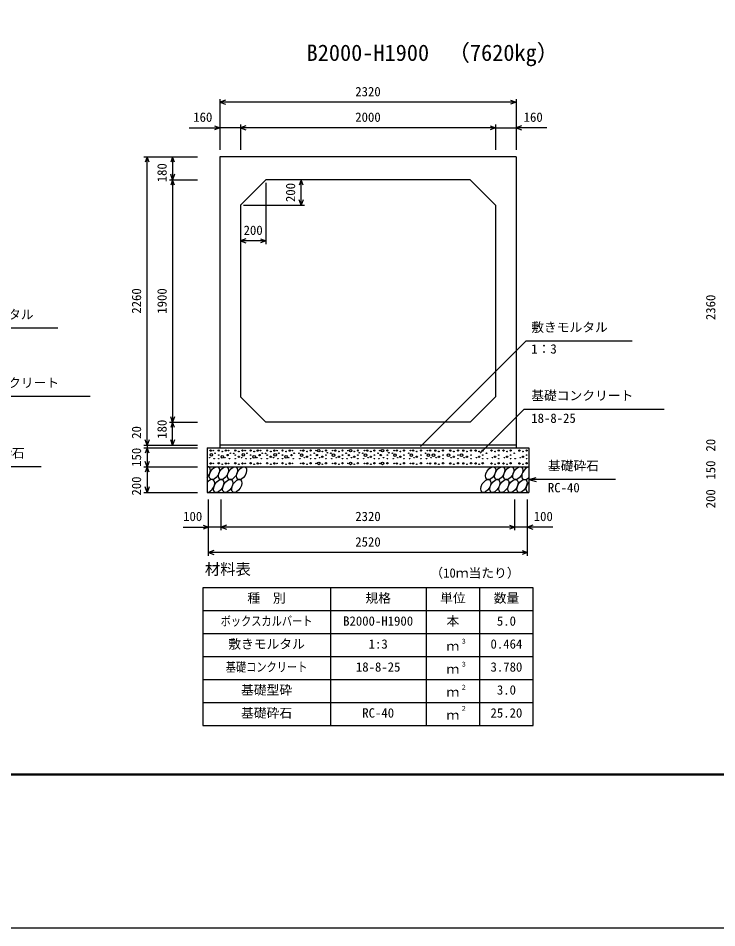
# Model space of a CAD drawing. Units: millimetres, scale not verified. Extents: x -50400 to 50400, y -17820 to 17820.
# Drawn here: x 27718 to 33193, y -17820 to -10692 of the extents above; entities that cross this region are included whole.
import ezdxf
from ezdxf.enums import TextEntityAlignment as Align

# ---------------------------------------------------------------- set-up
doc = ezdxf.new("R2010")
doc.units = ezdxf.units.MM
doc.header["$LTSCALE"] = 60
for name, color, linetype, lineweight in [('0-0_DIM', 7, 'Continuous', 25), ('0-1_Defpoints', 5, 'Continuous', 25), ('0-2_HATCH', 6, 'Continuous', 25), ('0-3_HYO', 3, 'Continuous', 25), ('0-4_HYO2', 4, 'Continuous', 25), ('0-5_OUTLINE', 3, 'Continuous', 25), ('0-7_TXT', 7, 'Continuous', 25), ('0-8_WAKU', 3, 'Continuous', 25)]:
    doc.layers.add(name, color=color, linetype=linetype, lineweight=lineweight)
doc.styles.add('ＭＳ ゴシック', font='')
doc.styles.get('ＭＳ ゴシック').set_extended_font_data('MS Gothic')

msp = doc.modelspace()

# ---------------------------------------------------------------- linework, layer by layer
at = {"layer": '0-0_DIM'}
for p, q in [((29299.98, -11326.22), (29299.98, -11723.11)), ((31619.98, -11326.22), (31619.98, -11723.11)), ((31619.98, -11351.22), (29299.98, -11351.22)), ((29459.98, -11526.22), (29459.98, -11723.11)), ((31459.98, -11526.22), (31459.98, -11723.11)), ((29059.24, -11551.22), (29299.98, -11551.22)), ((29459.98, -11551.22), (29299.98, -11551.22)), ((31459.98, -11551.22), (29459.98, -11551.22)), ((31459.98, -11551.22), (31619.98, -11551.22)), ((31860.73, -11551.22), (31619.98, -11551.22)), ((28703.88, -11778.11), (29124.98, -11778.11)), ((28728.88, -14038.11), (28728.88, -11778.11)), ((28928.88, -11778.11), (28928.88, -11958.11)), ((28903.88, -11958.11), (29124.98, -11958.11)), ((28928.88, -11958.11), (28928.88, -13858.11)), ((29936.05, -12158.11), (29936.05, -11958.11)), ((29659.98, -11983.11), (29659.98, -12462.83)), ((29484.98, -12158.11), (29961.05, -12158.11)), ((29659.98, -12437.83), (29459.98, -12437.83)), ((28028.89, -13122.38), (27196.48, -13122.38)), ((30871.17, -14047.69), (31696.48, -13222.38)), ((32528.89, -13222.38), (31696.48, -13222.38)), ((28281.62, -13657.78), (27182.07, -13657.78)), ((31338.01, -14101.84), (31682.07, -13757.78)), ((32781.62, -13757.78), (31682.07, -13757.78)), ((28903.88, -13858.11), (29124.98, -13858.11)), ((28928.88, -14038.11), (28928.88, -13858.11)), ((28703.88, -14038.11), (29124.98, -14038.11)), ((28728.88, -14038.11), (28728.88, -14058.11)), ((28703.88, -14058.11), (29124.98, -14058.11)), ((28728.88, -14058.11), (28728.88, -14208.11)), ((27899.79, -14208.11), (27219.98, -14208.11)), ((28703.88, -14208.11), (29124.98, -14208.11)), ((28728.88, -14208.11), (28728.88, -14408.11)), ((31719.98, -14308.11), (31777.94, -14292.58)), ((32399.79, -14308.11), (31719.98, -14308.11)), ((31719.98, -14308.11), (31777.94, -14323.64)), ((28703.88, -14408.11), (29124.98, -14408.11)), ((29209.98, -14904.72), (29209.98, -14463.11)), ((29309.98, -14704.72), (29309.98, -14463.11)), ((31609.98, -14704.72), (31609.98, -14463.11)), ((31609.98, -14704.72), (31609.98, -14463.11)), ((31709.98, -14904.72), (31709.98, -14463.11)), ((29010.44, -14679.72), (29209.98, -14679.72)), ((29309.98, -14679.72), (29209.98, -14679.72)), ((31609.98, -14679.72), (29309.98, -14679.72)), ((31709.98, -14679.72), (31609.98, -14679.72)), ((31909.53, -14679.72), (31709.98, -14679.72)), ((31709.98, -14879.72), (29209.98, -14879.72))]:
    msp.add_line(p, q, dxfattribs=at)
for points in [[(29342.27, -11335.83), (29299.98, -11351.22), (29342.27, -11366.61)], [(31577.7, -11335.83), (31619.98, -11351.22), (31577.7, -11366.61)], [(29257.7, -11535.83), (29299.98, -11551.22), (29257.7, -11566.61)], [(29502.27, -11535.83), (29459.98, -11551.22), (29502.27, -11566.61)], [(31417.7, -11535.83), (31459.98, -11551.22), (31417.7, -11566.61)], [(31662.27, -11535.83), (31619.98, -11551.22), (31662.27, -11566.61)], [(28744.27, -11820.4), (28728.88, -11778.11), (28713.49, -11820.4)], [(28944.27, -11820.4), (28928.88, -11778.11), (28913.49, -11820.4)], [(28944.27, -11915.83), (28928.88, -11958.11), (28913.49, -11915.83)], [(28944.27, -12000.4), (28928.88, -11958.11), (28913.49, -12000.4)], [(29951.44, -12000.4), (29936.05, -11958.11), (29920.66, -12000.4)], [(29951.44, -12115.83), (29936.05, -12158.11), (29920.66, -12115.83)], [(29502.27, -12422.44), (29459.98, -12437.83), (29502.27, -12453.22)], [(29617.7, -12422.44), (29659.98, -12437.83), (29617.7, -12453.22)], [(28944.27, -13815.83), (28928.88, -13858.11), (28913.49, -13815.83)], [(28944.27, -13900.4), (28928.88, -13858.11), (28913.49, -13900.4)], [(28744.27, -13995.83), (28728.88, -14038.11), (28713.49, -13995.83)], [(28944.27, -13995.83), (28928.88, -14038.11), (28913.49, -13995.83)], [(28744.27, -14100.4), (28728.88, -14058.11), (28713.49, -14100.4)], [(28744.27, -14165.83), (28728.88, -14208.11), (28713.49, -14165.83)], [(28744.27, -14250.4), (28728.88, -14208.11), (28713.49, -14250.4)], [(28744.27, -14365.83), (28728.88, -14408.11), (28713.49, -14365.83)], [(29167.7, -14664.33), (29209.98, -14679.72), (29167.7, -14695.12)], [(29352.27, -14664.33), (29309.98, -14679.72), (29352.27, -14695.12)], [(31567.7, -14664.33), (31609.98, -14679.72), (31567.7, -14695.12)], [(31752.27, -14664.33), (31709.98, -14679.72), (31752.27, -14695.12)], [(29252.27, -14864.33), (29209.98, -14879.72), (29252.27, -14895.12)], [(31667.7, -14864.33), (31709.98, -14879.72), (31667.7, -14895.12)]]:
    msp.add_lwpolyline(points, dxfattribs=at)
at = {"layer": '0-1_Defpoints'}
msp.add_lwpolyline([(0, -17820), (50400, -17820), (50400, 17820), (0, 17820)], close=True, dxfattribs=at)
at = {"layer": '0-2_HATCH'}
for centre, radius in [((29226.02, -14080.93), 5), ((29232.56, -14113.95), 10), ((29247.05, -14080.93), 2.5), ((29261.07, -14101.95), 2.5), ((29289.95, -14080.06), 5), ((29317.99, -14087.94), 2.5), ((29346.02, -14080.93), 5), ((29360.04, -14115.95), 5), ((29367.05, -14080.93), 2.5), ((29381.07, -14101.95), 2.5), ((29407.53, -14102.85), 2.5), ((29419.95, -14080.06), 5), ((29447.99, -14087.94), 2.5), ((29476.02, -14080.93), 5), ((29482.56, -14113.95), 10), ((29497.05, -14080.93), 2.5), ((29511.07, -14101.95), 2.5), ((29539.95, -14080.06), 5), ((29567.99, -14087.94), 2.5), ((29596.02, -14080.93), 5), ((29610.04, -14115.95), 5), ((29617.05, -14080.93), 2.5), ((29631.07, -14101.95), 2.5), ((29657.53, -14102.85), 2.5), ((29669.95, -14080.06), 5), ((29697.99, -14087.94), 2.5), ((29726.02, -14080.93), 5), ((29732.56, -14113.95), 10), ((29747.05, -14080.93), 2.5), ((29761.07, -14101.95), 2.5), ((29789.95, -14080.06), 5), ((29817.99, -14087.94), 2.5), ((29846.02, -14080.93), 5), ((29860.04, -14115.95), 5), ((29867.05, -14080.93), 2.5), ((29881.07, -14101.95), 2.5), ((29918.89, -14101.95), 2.5), ((29939.92, -14115.95), 10), ((29932.91, -14080.93), 2.5), ((29953.94, -14080.93), 5), ((29981.98, -14087.94), 2.5), ((30010.01, -14080.06), 5), ((30038.89, -14101.95), 2.5), ((30052.91, -14080.93), 2.5), ((30059.92, -14115.95), 5), ((30073.94, -14080.93), 10), ((30101.98, -14087.94), 2.5), ((30130.01, -14080.06), 5), ((30141.35, -14097.63), 2.5), ((30168.89, -14101.95), 2.5), ((30189.92, -14115.95), 10), ((30182.91, -14080.93), 2.5), ((30203.94, -14080.93), 5), ((30231.98, -14087.94), 2.5), ((30260.01, -14080.06), 5), ((30288.89, -14101.95), 2.5), ((30302.91, -14080.93), 2.5), ((30309.92, -14115.95), 5), ((30323.94, -14080.93), 10), ((30351.98, -14087.94), 2.5), ((30380.01, -14080.06), 5), ((30391.35, -14097.63), 2.5), ((30418.89, -14101.95), 2.5), ((30439.92, -14115.95), 10), ((30432.91, -14080.93), 2.5), ((30453.94, -14080.93), 5), ((30481.98, -14087.94), 2.5), ((30510.01, -14080.06), 5), ((30538.89, -14101.95), 2.5), ((30552.91, -14080.93), 2.5), ((30559.92, -14115.95), 5), ((30573.94, -14080.93), 10), ((30611.84, -14080.06), 5), ((30623.18, -14097.63), 2.5), ((30650.71, -14101.95), 2.5), ((30671.74, -14115.95), 10), ((30664.73, -14080.93), 2.5), ((30685.76, -14080.93), 5), ((30713.8, -14087.94), 2.5), ((30741.84, -14080.06), 5), ((30778.78, -14101.95), 2.5), ((30799.81, -14115.95), 10), ((30792.79, -14080.93), 2.5), ((30813.83, -14080.93), 5), ((30841.86, -14087.94), 2.5), ((30874.77, -14080.06), 5), ((30911.7, -14101.95), 2.5), ((30932.73, -14115.95), 10), ((30925.72, -14080.93), 2.5), ((30946.75, -14080.93), 5), ((30973.4, -14115.95), 10), ((30987.42, -14080.93), 5), ((31015.46, -14087.94), 2.5), ((31048.36, -14080.06), 5), ((31090.25, -14115.95), 10), ((31104.27, -14080.93), 5), ((31132.3, -14087.94), 2.5), ((31165.2, -14080.06), 5), ((31192.94, -14115.95), 10), ((31206.96, -14080.93), 5), ((31235, -14087.94), 2.5), ((31267.9, -14080.06), 5), ((31303.17, -14080.93), 5), ((31331.2, -14087.94), 2.5), ((31359.24, -14080.06), 5), ((31388.12, -14101.95), 2.5), ((31427.98, -14080.93), 5), ((31456.02, -14087.94), 2.5), ((31484.06, -14080.06), 5), ((31521.62, -14080.93), 5), ((31549.66, -14087.94), 2.5), ((31577.7, -14080.06), 5), ((31606.57, -14101.95), 2.5), ((31646.44, -14080.93), 5), ((31674.47, -14087.94), 2.5), ((31702.51, -14080.06), 5), ((29219.01, -14136.09), 2.5), ((29226.02, -14180.93), 5), ((29247.05, -14180.93), 2.5), ((29254.06, -14143.96), 2.5), ((29289.95, -14180.06), 5), ((29289.95, -14115.95), 2.5), ((29289.95, -14143.96), 2.5), ((29317.99, -14129.08), 10), ((29339.01, -14136.09), 2.5), ((29346.02, -14180.93), 5), ((29367.05, -14180.93), 2.5), ((29374.06, -14143.96), 2.5), ((29419.95, -14180.06), 5), ((29419.95, -14115.95), 2.5), ((29419.95, -14143.96), 2.5), ((29447.99, -14129.08), 5), ((29469.01, -14136.09), 2.5), ((29476.02, -14180.93), 5), ((29497.05, -14180.93), 2.5), ((29504.06, -14143.96), 2.5), ((29539.95, -14180.06), 5), ((29539.95, -14115.95), 2.5), ((29539.95, -14143.96), 2.5), ((29567.99, -14129.08), 10), ((29589.01, -14136.09), 2.5), ((29596.02, -14180.93), 5), ((29617.05, -14180.93), 2.5), ((29624.06, -14143.96), 2.5), ((29669.95, -14180.06), 5), ((29669.95, -14115.95), 2.5), ((29669.95, -14143.96), 2.5), ((29697.99, -14129.08), 5), ((29719.01, -14136.09), 2.5), ((29726.02, -14180.93), 5), ((29747.05, -14180.93), 2.5), ((29754.06, -14143.96), 2.5), ((29789.95, -14180.06), 5), ((29789.95, -14115.95), 2.5), ((29789.95, -14143.96), 2.5), ((29817.99, -14129.08), 10), ((29839.01, -14136.09), 2.5), ((29846.02, -14180.93), 5), ((29867.05, -14180.93), 2.5), ((29874.06, -14143.96), 2.5), ((29925.9, -14143.96), 2.5), ((29932.91, -14180.93), 2.5), ((29953.94, -14180.93), 5), ((29960.95, -14136.09), 2.5), ((29981.98, -14129.08), 5), ((30010.01, -14180.06), 5), ((30010.01, -14115.95), 2.5), ((30010.01, -14143.96), 2.5), ((30045.9, -14143.96), 2.5), ((30052.91, -14180.93), 2.5), ((30073.94, -14180.93), 10), ((30080.95, -14136.09), 2.5), ((30101.98, -14129.08), 5), ((30130.01, -14180.06), 5), ((30130.01, -14115.95), 2.5), ((30130.01, -14143.96), 2.5), ((30175.9, -14143.96), 2.5), ((30182.91, -14180.93), 2.5), ((30203.94, -14180.93), 5), ((30210.95, -14136.09), 2.5), ((30231.98, -14129.08), 5), ((30260.01, -14180.06), 5), ((30260.01, -14115.95), 2.5), ((30260.01, -14143.96), 2.5), ((30295.9, -14143.96), 2.5), ((30302.91, -14180.93), 2.5), ((30323.94, -14180.93), 10), ((30330.95, -14136.09), 2.5), ((30351.98, -14129.08), 5), ((30380.01, -14180.06), 5), ((30380.01, -14115.95), 2.5), ((30380.01, -14143.96), 2.5), ((30425.9, -14143.96), 2.5), ((30432.91, -14180.93), 2.5), ((30453.94, -14180.93), 5), ((30460.95, -14136.09), 2.5), ((30481.98, -14129.08), 5), ((30510.01, -14180.06), 5), ((30510.01, -14115.95), 2.5), ((30510.01, -14143.96), 2.5), ((30545.9, -14143.96), 2.5), ((30552.91, -14180.93), 2.5), ((30573.94, -14180.93), 10), ((30580.95, -14136.09), 2.5), ((30611.84, -14180.06), 5), ((30611.84, -14115.95), 2.5), ((30611.84, -14143.96), 2.5), ((30657.72, -14143.96), 2.5), ((30664.73, -14180.93), 2.5), ((30685.76, -14180.93), 5), ((30692.77, -14136.09), 2.5), ((30713.8, -14129.08), 5), ((30741.84, -14180.06), 5), ((30741.84, -14115.95), 2.5), ((30741.84, -14143.96), 2.5), ((30785.79, -14143.96), 2.5), ((30792.79, -14180.93), 2.5), ((30813.83, -14180.93), 5), ((30820.83, -14136.09), 2.5), ((30841.86, -14129.08), 5), ((30874.77, -14180.06), 5), ((30874.77, -14115.95), 2.5), ((30874.77, -14143.96), 2.5), ((30918.71, -14143.96), 2.5), ((30925.72, -14180.93), 2.5), ((30946.75, -14180.93), 5), ((30953.76, -14136.09), 2.5), ((30987.42, -14180.93), 5), ((30994.43, -14136.09), 2.5), ((31015.46, -14129.08), 5), ((31048.36, -14180.06), 5), ((31048.36, -14115.95), 2.5), ((31048.36, -14143.96), 2.5), ((31104.27, -14180.93), 5), ((31111.27, -14136.09), 2.5), ((31132.3, -14129.08), 5), ((31165.2, -14180.06), 5), ((31165.2, -14115.95), 2.5), ((31165.2, -14143.96), 2.5), ((31206.96, -14180.93), 5), ((31213.97, -14136.09), 2.5), ((31235, -14129.08), 5), ((31267.9, -14180.06), 5), ((31267.9, -14115.95), 2.5), ((31267.9, -14143.96), 2.5), ((31303.17, -14180.93), 5), ((31310.17, -14136.09), 2.5), ((31331.2, -14129.08), 5), ((31359.24, -14180.06), 5), ((31359.24, -14115.95), 2.5), ((31359.24, -14143.96), 2.5), ((31395.13, -14143.96), 2.5), ((31427.98, -14180.93), 5), ((31434.99, -14136.09), 2.5), ((31456.02, -14129.08), 5), ((31484.06, -14180.06), 5), ((31484.06, -14115.95), 2.5), ((31484.06, -14143.96), 2.5), ((31521.62, -14180.93), 5), ((31528.63, -14136.09), 2.5), ((31549.66, -14129.08), 5), ((31577.7, -14180.06), 5), ((31577.7, -14115.95), 2.5), ((31577.7, -14143.96), 2.5), ((31613.58, -14143.96), 2.5), ((31646.44, -14180.93), 5), ((31653.45, -14136.09), 2.5), ((31674.47, -14129.08), 5), ((31702.51, -14180.06), 5), ((31702.51, -14115.95), 2.5), ((31702.51, -14143.96), 2.5), ((29317.99, -14187.94), 2.5), ((29447.99, -14187.94), 2.5), ((29567.99, -14187.94), 2.5), ((29697.99, -14187.94), 2.5), ((29817.99, -14187.94), 2.5), ((29981.98, -14187.94), 2.5), ((30101.98, -14187.94), 2.5), ((30231.98, -14187.94), 2.5), ((30351.98, -14187.94), 2.5), ((30481.98, -14187.94), 2.5), ((30713.8, -14187.94), 2.5), ((30841.86, -14187.94), 2.5), ((31015.46, -14187.94), 2.5), ((31132.3, -14187.94), 2.5), ((31235, -14187.94), 2.5), ((31331.2, -14187.94), 2.5), ((31456.02, -14187.94), 2.5), ((31549.66, -14187.94), 2.5), ((31674.47, -14187.94), 2.5)]:
    msp.add_circle(centre, radius, dxfattribs=at)
for centre, start_param, end_param in [((29185.33, -14258.12), 4.3355439, 6.7245934), ((31704.54, -14258.12), 0.4199491, 4.357003), ((29218.58, -14358.11), 3.4740877, 7.5860497), ((31737.79, -14358.11), 1.2805297, 3.4964223)]:
    msp.add_ellipse(centre, major_axis=(29.09, 47.08), ratio=0.5792, start_param=start_param, end_param=end_param, dxfattribs=at)
for centre in [(29256.29, -14258.12), (29327.24, -14258.12), (29398.2, -14258.12), (29469.15, -14258.12), (31420.71, -14258.12), (31491.67, -14258.12), (31562.63, -14258.12), (31633.58, -14258.12), (29289.53, -14358.11), (29360.49, -14358.11), (29431.45, -14358.11), (31383.01, -14358.11), (31453.96, -14358.11), (31524.92, -14358.11), (31595.87, -14358.11), (31666.83, -14358.11)]:
    msp.add_ellipse(centre, major_axis=(29.09, 47.08), ratio=0.5792, dxfattribs=at)
at = {"layer": '0-3_HYO'}
for p, q in [((30164.98, -15154.72), (30164.98, -16234.72)), ((30914.98, -15154.72), (30914.98, -16234.72)), ((31334.98, -15154.72), (31334.98, -16234.72)), ((29164.98, -15334.72), (31754.98, -15334.72))]:
    msp.add_line(p, q, dxfattribs=at)
msp.add_lwpolyline([(29164.98, -16234.72), (31754.98, -16234.72), (31754.98, -15154.72), (29164.98, -15154.72)], close=True, dxfattribs=at)
at = {"layer": '0-4_HYO2'}
for p, q in [((29164.98, -15514.72), (31754.98, -15514.72)), ((29164.98, -15694.72), (31754.98, -15694.72)), ((29164.98, -15874.72), (31754.98, -15874.72)), ((29164.98, -16054.72), (31754.98, -16054.72))]:
    msp.add_line(p, q, dxfattribs=at)
at = {"layer": '0-5_OUTLINE'}
for p, q in [((31619.98, -11778.11), (29299.98, -11778.11)), ((29299.98, -11778.11), (29299.98, -14058.11)), ((31619.98, -11778.11), (31619.98, -14058.11)), ((29459.98, -12158.11), (29659.98, -11958.11)), ((31259.98, -11958.11), (29659.98, -11958.11)), ((31259.98, -11958.11), (31459.98, -12158.11)), ((29459.98, -12158.11), (29459.98, -13658.11)), ((31459.98, -12158.11), (31459.98, -13658.11)), ((29659.98, -13858.11), (29459.98, -13658.11)), ((31459.98, -13658.11), (31259.98, -13858.11)), ((31259.98, -13858.11), (29659.98, -13858.11)), ((31619.98, -14038.11), (29299.98, -14038.11)), ((29199.98, -14058.11), (29199.98, -14408.11)), ((29199.98, -14058.11), (31719.98, -14058.11)), ((31719.98, -14058.11), (31719.98, -14408.11)), ((29199.98, -14208.11), (31719.98, -14208.11)), ((29199.98, -14408.11), (31719.98, -14408.11))]:
    msp.add_line(p, q, dxfattribs=at)
at = {"layer": '0-8_WAKU', "lineweight": 50}
msp.add_lwpolyline([(1200, -16620), (49200, -16620), (49200, 16620), (1200, 16620)], close=True, dxfattribs=at)

# ---------------------------------------------------------------- texts
at = {"layer": '0-0_DIM', "style": 'ＭＳ ゴシック'}
for s, p in [('2320', (30359.98, -11326.22)), ('160', (29090.34, -11526.22)), ('2000', (30359.98, -11526.22)), ('160', (31679.62, -11526.22)), ('200', (29484.98, -12412.83)), ('敷きモルタル', (27239.33, -13072.38)), ('敷きモルタル', (31739.33, -13172.38)), ('1：3', (31739.33, -13342.5)), ('基礎コンクリート', (27239.33, -13607.78)), ('基礎コンクリート', (31739.33, -13707.78)), ('18-8-25', (31739.33, -13885.41)), ('基礎砕石', (27369.72, -14158.11)), ('基礎砕石', (31869.72, -14258.11)), ('RC-40', (31869.72, -14429.49)), ('100', (29011.34, -14654.72)), ('2320', (30359.98, -14654.72)), ('100', (31758.62, -14654.72)), ('2520', (30359.98, -14854.72))]:
    msp.add_text(s, height=73.31, dxfattribs=at).set_placement(p, align=Align.BOTTOM_LEFT)
for s, p in [('180', (28903.88, -11978.11)), ('200', (29911.05, -12133.11)), ('2260', (28703.88, -13008.11)), ('1900', (28903.88, -13008.11)), ('2360', (33203.88, -13058.11)), ('20', (28703.88, -13988.04)), ('180', (28903.88, -13988.11)), ('20', (33203.88, -14088.04)), ('150', (28703.88, -14208.11)), ('150', (33203.88, -14308.11)), ('200', (28703.88, -14433.11)), ('200', (33203.88, -14533.11))]:
    msp.add_text(s, height=73.31, rotation=90, dxfattribs=at).set_placement(p, align=Align.BOTTOM_LEFT)
at = {"layer": '0-7_TXT', "style": 'ＭＳ ゴシック'}
for s, height, p in [('B2000-H1900', 128.3, (29978.73, -11065.61)), ('（7620kg）', 128.3, (31083.57, -11065.61)), ('材料表', 87.98, (29181.65, -15079.72)), ('（10ｍ当たり）', 73.31, (30948.31, -15098.06)), ('種\u3000別', 73.31, (29514.98, -15294.72)), ('規格', 73.31, (30439.98, -15294.72)), ('単位', 73.31, (31024.98, -15294.72)), ('数量', 73.31, (31444.98, -15294.72)), ('B2000-H1900', 73.31, (30264.98, -15474.72)), ('本', 73.31, (31074.98, -15474.72)), ('5.0', 73.31, (31469.98, -15474.72)), ('敷きモルタル', 73.31, (29364.98, -15654.72)), ('1:3', 73.31, (30464.98, -15654.72)), ('ｍ', 73.31, (31074.98, -15671.39)), ('３', 36.66, (31184.22, -15604.11)), ('0.464', 73.31, (31419.98, -15654.72)), ('18-8-25', 73.31, (30364.98, -15834.72)), ('３', 36.66, (31184.22, -15784.11)), ('3.780', 73.31, (31419.98, -15834.72)), ('ｍ', 73.31, (31074.98, -15851.39)), ('基礎型砕', 73.31, (29464.98, -16014.72)), ('ｍ', 73.31, (31074.98, -16031.39)), ('２', 36.66, (31184.22, -15964.11)), ('3.0', 73.31, (31469.98, -16014.72)), ('基礎砕石', 73.31, (29464.98, -16194.72)), ('RC-40', 73.31, (30414.98, -16194.72)), ('２', 36.66, (31184.22, -16130.78)), ('25.20', 73.31, (31419.98, -16194.72)), ('ｍ', 73.31, (31074.98, -16211.39))]:
    msp.add_text(s, height=height, dxfattribs=at).set_placement(p, align=Align.BOTTOM_LEFT)
at = {"layer": '0-7_TXT', "style": 'ＭＳ ゴシック', "width": 0.8}
for s, p in [('ボックスカルバート', (29304.98, -15474.72)), ('基礎コンクリート', (29344.98, -15834.72))]:
    msp.add_text(s, height=73.31, dxfattribs=at).set_placement(p, align=Align.BOTTOM_LEFT)

doc.saveas('drawing.dxf')
